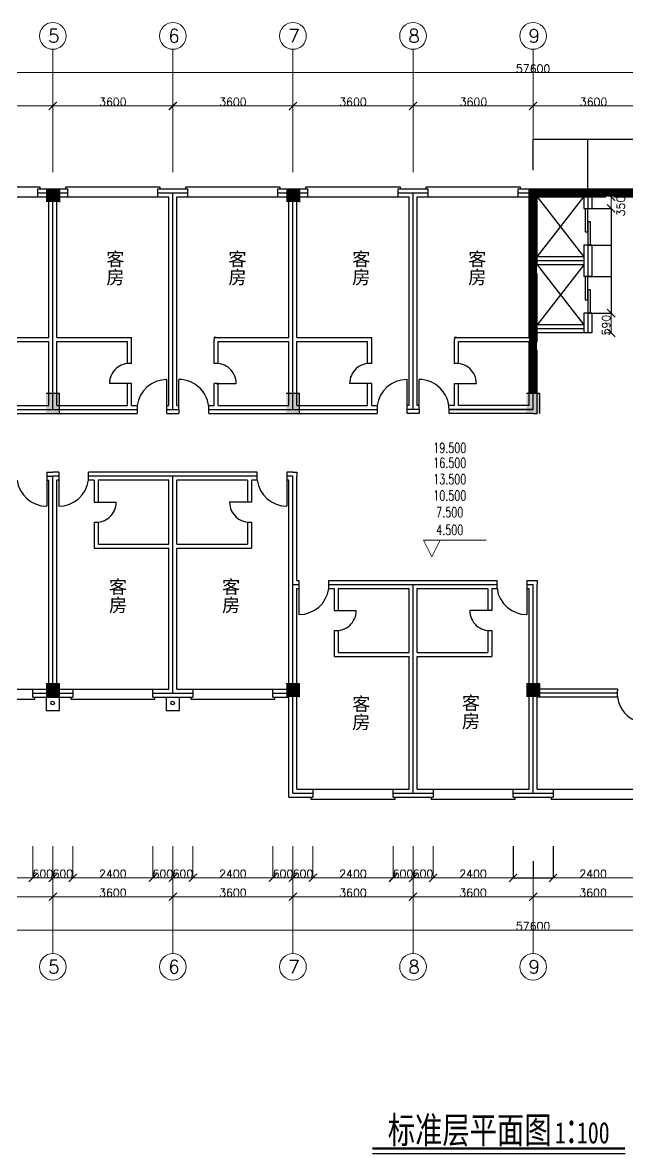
# Model space of a CAD drawing. Header units: millimetres. Extents: x 765 to 67395, y 687 to 34589.
# Drawn here: x 18935 to 37067, y 687 to 34589 of the extents above; entities that cross this region are included whole.
import ezdxf
from ezdxf.enums import TextEntityAlignment as Align

# ---------------------------------------------------------------- set-up
doc = ezdxf.new("R2010")
doc.units = ezdxf.units.MM
for name, color, linetype in [('PUB_DIM', 3, 'Continuous'), ('PUB_TEXT', 7, 'Continuous'), ('WALL', 2, 'Continuous'), ('WINDOW', 4, 'Continuous')]:
    doc.layers.add(name, color=color, linetype=linetype)
doc.layers.add('txt', color=5, linetype='Continuous', lineweight=35, plot=False)
doc.layers.add('标注', color=3, linetype='Continuous', lineweight=0, plot=False)
doc.styles.add('-宋体', font='', dxfattribs={"width": 0.75})
doc.styles.add('DIM_FONT', font='SIMPLEX.shx', dxfattribs={"width": 0.7})
doc.styles.get("Standard").update_dxf_attribs({"font": 'txt', "bigfont": 'gbcbig.shx'})
doc.styles.get('-宋体').set_extended_font_data('SimSun')
doc.dimstyles.new('ISO-25', dxfattribs={"dimtxt": 2.5, "dimasz": 2.5, "dimexe": 1.25, "dimexo": 0.625, "dimtad": 1, "dimtxsty": 'Standard', "dimcen": 2.5, "dimadec": 0, "dimazin": 0, "dimtfac": 1, "dimtmove": 0, "dimatfit": 3, "dimfxl": 1, "dimarcsym": 0})

# ---------------------------------------------------------------- blocks, each defined once
blk = doc.blocks.new('_ArchTick')
at = {"color": 0, "linetype": 'ByBlock', "const_width": 0.15}
blk.add_lwpolyline([(-0.5, -0.5), (0.5, 0.5)], dxfattribs=at)
blk = doc.blocks.new('*D28')
at = {"layer": 'Defpoints', "color": 0}
for p in [(35880, 26979), (35880, 25879), (36581, 25879)]:
    blk.add_point(p, dxfattribs=at)
at = {"layer": '标注', "color": 0, "lineweight": -2}
for p, q in [((35881, 26979), (36582, 26979)), ((36581, 26977), (36581, 25882)), ((35881, 25879), (36582, 25879))]:
    blk.add_line(p, q, dxfattribs=at)
at = {"layer": '标注', "color": 0}
for points in [[(36580, 26977), (36581, 26977), (36581, 26979)], [(36580, 25882), (36581, 25882), (36581, 25879)]]:
    blk.add_solid(points, dxfattribs=at)
at = {"layer": '标注', "color": 0, "insert": (36579, 26429), "char_height": 2.5, "attachment_point": 5, "rotation": 90}
blk.add_mtext('1100', dxfattribs=at)
blk = doc.blocks.new('*D29')
at = {"layer": 'Defpoints', "color": 0}
for p in [(35880, 27919), (35880, 26979), (36581, 26979)]:
    blk.add_point(p, dxfattribs=at)
at = {"layer": '标注', "color": 0, "lineweight": -2}
for p, q in [((35881, 27919), (36582, 27919)), ((36581, 27917), (36581, 26982)), ((35881, 26979), (36582, 26979))]:
    blk.add_line(p, q, dxfattribs=at)
at = {"layer": '标注', "color": 0}
for points in [[(36580, 27917), (36581, 27917), (36581, 27919)], [(36580, 26982), (36581, 26982), (36581, 26979)]]:
    blk.add_solid(points, dxfattribs=at)
at = {"layer": '标注', "color": 0, "insert": (36579, 27449), "char_height": 2.5, "attachment_point": 5, "rotation": 90}
blk.add_mtext('940', dxfattribs=at)
blk = doc.blocks.new('*D30')
at = {"layer": 'Defpoints', "color": 0}
for p in [(36000, 29019), (36000, 27919), (36581, 27919)]:
    blk.add_point(p, dxfattribs=at)
at = {"layer": '标注', "color": 0, "lineweight": -2}
for p, q in [((36001, 29019), (36582, 29019)), ((36581, 29017), (36581, 27922)), ((36001, 27919), (36582, 27919))]:
    blk.add_line(p, q, dxfattribs=at)
at = {"layer": '标注', "color": 0}
for points in [[(36580, 29017), (36581, 29017), (36581, 29019)], [(36580, 27922), (36581, 27922), (36581, 27919)]]:
    blk.add_solid(points, dxfattribs=at)
at = {"layer": '标注', "color": 0, "insert": (36579, 28469), "char_height": 2.5, "attachment_point": 5, "rotation": 90}
blk.add_mtext('1100', dxfattribs=at)
blk = doc.blocks.new('*D31')
at = {"layer": 'Defpoints', "color": 0}
for p in [(35880, 31092), (34240, 30169), (35880, 29369)]:
    blk.add_point(p, dxfattribs=at)
at = {"layer": '标注', "color": 0, "lineweight": -2}
for p, q in [((34240, 30170), (34240, 31093)), ((34243, 31092), (35878, 31092)), ((35880, 29370), (35880, 31093))]:
    blk.add_line(p, q, dxfattribs=at)
at = {"layer": '标注', "color": 0}
for points in [[(34243, 31092), (34243, 31091), (34240, 31092)], [(35878, 31092), (35878, 31091), (35880, 31092)]]:
    blk.add_solid(points, dxfattribs=at)
at = {"layer": '标注', "color": 0, "insert": (35060, 31094), "char_height": 2.5, "attachment_point": 5}
blk.add_mtext('1640', dxfattribs=at)
blk = doc.blocks.new('*D32')
at = {"layer": 'Defpoints', "color": 0}
for p in [(37840, 31093), (35880, 29869), (37840, 29989)]:
    blk.add_point(p, dxfattribs=at)
at = {"layer": '标注', "color": 0, "lineweight": -2}
for p, q in [((35880, 29870), (35880, 31094)), ((35883, 31093), (37838, 31093)), ((37840, 29990), (37840, 31094))]:
    blk.add_line(p, q, dxfattribs=at)
at = {"layer": '标注', "color": 0}
for points in [[(35883, 31094), (35883, 31093), (35880, 31093)], [(37838, 31094), (37838, 31093), (37840, 31093)]]:
    blk.add_solid(points, dxfattribs=at)
at = {"layer": '标注', "color": 0, "insert": (36860, 31095), "char_height": 2.5, "attachment_point": 5}
blk.add_mtext('1960', dxfattribs=at)
blk = doc.blocks.new('*D41')
at = {"layer": 'Defpoints', "color": 0}
for p in [(33640, 9894), (34240, 8948), (34240, 8948)]:
    blk.add_point(p, dxfattribs=at)
at = {"layer": '标注', "color": 0, "lineweight": -2}
for p, q in [((33640, 9894), (33640, 8947)), ((33643, 8948), (34238, 8948)), ((34240, 8949), (34240, 8949))]:
    blk.add_line(p, q, dxfattribs=at)
at = {"layer": '标注', "color": 0}
for points in [[(33643, 8949), (33643, 8948), (33640, 8948)], [(34238, 8949), (34238, 8948), (34240, 8948)]]:
    blk.add_solid(points, dxfattribs=at)
at = {"layer": '标注', "color": 0, "insert": (33940, 8950), "char_height": 2.5, "attachment_point": 5}
blk.add_mtext('600', dxfattribs=at)
blk = doc.blocks.new('*D42')
at = {"layer": 'Defpoints', "color": 0}
for p in [(34840, 9894), (34240, 9448), (34840, 8948)]:
    blk.add_point(p, dxfattribs=at)
at = {"layer": '标注', "color": 0, "lineweight": -2}
for p, q in [((34840, 9894), (34840, 8947)), ((34240, 9448), (34240, 8947)), ((34243, 8948), (34838, 8948))]:
    blk.add_line(p, q, dxfattribs=at)
at = {"layer": '标注', "color": 0}
for points in [[(34243, 8949), (34243, 8948), (34240, 8948)], [(34838, 8949), (34838, 8948), (34840, 8948)]]:
    blk.add_solid(points, dxfattribs=at)
at = {"layer": '标注', "color": 0, "insert": (34540, 8950), "char_height": 2.5, "attachment_point": 5}
blk.add_mtext('600', dxfattribs=at)

msp = doc.modelspace()

# ---------------------------------------------------------------- hatches: boundary and pattern name
for points in [[(20040.185, 29609.397), (19640.185, 29609.397), (19640.185, 29209.397), (20040.185, 29209.397)], [(27240.185, 29609.397), (26840.185, 29609.397), (26840.185, 29209.397), (27240.185, 29209.397)], [(20040.185, 23469.397), (19640.185, 23469.397), (19640.185, 22869.397), (19880.185, 22869.397), (20040.185, 22869.397)], [(27240.185, 23469.397), (26840.185, 23469.397), (26840.185, 22869.397), (27080.185, 22869.397), (27240.185, 22869.397)], [(34440.185, 23469.397), (34040.185, 23469.397), (34040.185, 22869.397), (34280.185, 22869.397), (34440.185, 22869.397)], [(20040.185, 14769.397), (19640.185, 14769.397), (19640.185, 14369.397), (20040.185, 14369.397)], [(27240.185, 14769.397), (26840.185, 14769.397), (26840.185, 14369.397), (27240.185, 14369.397)], [(34440.185, 14769.397), (34040.185, 14769.397), (34040.185, 14369.397), (34440.185, 14369.397)]]:
    msp.add_hatch(color=256).paths.add_polyline_path(points)
h = msp.add_hatch(color=256)
h.paths.add_polyline_path([(34440.185, 29609.397), (34120.185, 29609.397), (34120.185, 29369.397), (34360.185, 29369.397), (34440.185, 29369.397)])
h.paths.add_polyline_path([(34360.185, 29369.397), (34120.185, 29369.397), (34120.185, 29209.397), (34360.185, 29209.397)])

# ---------------------------------------------------------------- linework, layer by layer
for p, q in [((20040.185, 29609.397), (20040.185, 29209.397)), ((27240.185, 29609.397), (27240.185, 29209.397)), ((34120.185, 29369.397), (34120.185, 29609.397)), ((34440.185, 29489.397), (34440.185, 29609.397)), ((34440.185, 29609.397), (34440.185, 29369.397)), ((34120.185, 29369.397), (34360.185, 29369.397)), ((34360.185, 29209.397), (34120.185, 29209.397)), ((34360.185, 29209.397), (34120.185, 29209.397)), ((34360.185, 27309.397), (34360.185, 29369.397)), ((34360.185, 27569.397), (35760.185, 29369.397)), ((34360.185, 29369.397), (35760.185, 27569.397)), ((35760.185, 29369.397), (35760.185, 29019.397)), ((35760.185, 29369.397), (35760.185, 29019.397)), ((35880.185, 29369.397), (35880.185, 29019.397)), ((36000.185, 29369.397), (36000.185, 29019.397)), ((36660.185, 29369.397), (37720.185, 29369.397)), ((35760.185, 29019.397), (35800.185, 29019.397)), ((35760.185, 29019.397), (36000.185, 29019.397)), ((35800.185, 29019.397), (35800.185, 28319.397)), ((35880.185, 28319.397), (35880.185, 29019.397)), ((35880.185, 28619.397), (35880.185, 27919.397)), ((35960.185, 28619.397), (35880.185, 28619.397)), ((35960.185, 27919.397), (35960.185, 28619.397)), ((35800.185, 28319.397), (35880.185, 28319.397)), ((35760.185, 27919.397), (35760.185, 26979.397)), ((36000.185, 27919.397), (35760.185, 27919.397)), ((35880.185, 27919.397), (35880.185, 26979.397)), ((36000.185, 27919.397), (35960.185, 27919.397)), ((36000.185, 27919.397), (36000.185, 26979.397)), ((35760.185, 27569.397), (34360.185, 27569.397)), ((35760.185, 27569.397), (35760.185, 27449.397)), ((35760.185, 27449.397), (34360.185, 27449.397)), ((34360.185, 27329.397), (35760.185, 25529.397)), ((35760.185, 27329.397), (34360.185, 25529.397)), ((35760.185, 27329.397), (34360.185, 27329.397)), ((36000.185, 26979.397), (35760.185, 26979.397)), ((35800.185, 26979.397), (35800.185, 26279.397)), ((35880.185, 26279.397), (35880.185, 26979.397)), ((35960.185, 26579.397), (35880.185, 26579.397)), ((35880.185, 26579.397), (35880.185, 25879.397)), ((35960.185, 25879.397), (35960.185, 26579.397)), ((35800.185, 26279.397), (35880.185, 26279.397)), ((35760.185, 25879.397), (35760.185, 25289.397)), ((36000.185, 25879.397), (35760.185, 25879.397)), ((35880.185, 25879.397), (35880.185, 25289.397)), ((36000.185, 25879.397), (36000.185, 25289.397)), ((35760.185, 25529.397), (34360.185, 25529.397)), ((24740.185, 25149.397), (24680.185, 25149.397)), ((24680.185, 25149.397), (24740.185, 25149.397)), ((24680.185, 25149.397), (24680.185, 25089.397)), ((35760.185, 25409.397), (34360.185, 25409.397)), ((36000.185, 25289.397), (34360.185, 25289.397)), ((22200.185, 23769.397), (21540.185, 23769.397)), ((23260.185, 22869.397), (23260.185, 23889.397)), ((23620.185, 22989.397), (23620.185, 23889.397)), ((24800.185, 23769.397), (24680.185, 23769.397)), ((24740.185, 23769.397), (25340.185, 23769.397)), ((29400.185, 23769.397), (28740.185, 23769.397)), ((30460.185, 22869.397), (30460.185, 23889.397)), ((30820.185, 22989.397), (30820.185, 23889.397)), ((31880.185, 23769.397), (32540.185, 23769.397)), ((20040.185, 23469.397), (19640.185, 23469.397)), ((20040.185, 22869.397), (20040.185, 23469.397)), ((27240.185, 23469.397), (26840.185, 23469.397)), ((27240.185, 22869.397), (27240.185, 23469.397)), ((34440.185, 23469.397), (34040.185, 23469.397)), ((34360.185, 23469.397), (34120.185, 23469.397)), ((34440.185, 22869.397), (34440.185, 23469.397)), ((22368.221, 23109.397), (22368.221, 22869.397)), ((29568.221, 23109.397), (29568.221, 22869.397)), ((31880.185, 23109.397), (31712.149, 23109.397)), ((23620.185, 22989.397), (23620.185, 22869.397)), ((24520.185, 22869.397), (24520.185, 22989.397)), ((30820.185, 22989.397), (30820.185, 22869.397)), ((31720.185, 22869.397), (31720.185, 22989.397)), ((34240.185, 22869.397), (34360.185, 22869.397)), ((34360.185, 22869.397), (34360.185, 22989.397)), ((19660.185, 21109.397), (19660.185, 20089.397)), ((20020.185, 21109.397), (20020.185, 20089.397)), ((20912.149, 20869.397), (20912.149, 21109.397)), ((25968.221, 20869.397), (25968.221, 21109.397)), ((26860.185, 21109.397), (26860.185, 20089.397)), ((21080.185, 20209.397), (21740.185, 20209.397)), ((25800.185, 20209.397), (25140.185, 20209.397)), ((27220.185, 17859.397), (27220.185, 16839.397)), ((28112.149, 17619.397), (28112.149, 17859.397)), ((33158.221, 17619.397), (33158.221, 17859.397)), ((34050.185, 17859.397), (34050.185, 16839.397)), ((27160.185, 17619.397), (27220.185, 17619.397)), ((28280.185, 16959.397), (28940.185, 16959.397)), ((33000.185, 16959.397), (32340.185, 16959.397)), ((34420.185, 14609.397), (34420.185, 14489.397))]:
    msp.add_line(p, q)
at = {"color": 0, "linetype": 'ByBlock', "const_width": 36}
for points in [[(30760.185, 32210.647), (30520.185, 31970.647)], [(34360.185, 32210.647), (34120.185, 31970.647)]]:
    msp.add_lwpolyline(points, dxfattribs=at)
at = {"const_width": 240}
for points in [[(34440.185, 29489.397), (37960.185, 29489.397)], [(34240.185, 29209.397), (34240.185, 23469.397)]]:
    msp.add_lwpolyline(points, dxfattribs=at)
for centre, radius, start, end in [((22140.185, 23769.397), 600, 84.2608295, 180), ((24740.185, 23769.397), 600, 0, 95.7391705), ((29340.185, 23769.397), 600, 84.2608295, 180), ((31940.185, 23769.397), 600, 0, 95.7391705), ((23260.185, 22989.397), 900, 90, 172.3377443), ((23620.185, 22989.397), 900, 0, 90), ((30460.185, 22989.397), 900, 90, 172.3377443), ((30820.185, 22989.397), 900, 0, 90), ((19660.185, 20989.397), 900, 187.6622557, 270), ((20020.185, 20989.397), 900, 270, 352.3377443), ((26860.185, 20989.397), 900, 187.6622557, 270), ((21140.185, 20209.397), 600, 264.2608295, 0), ((25740.185, 20209.397), 600, 180, 275.7391705), ((27220.185, 17739.397), 900, 270, 352.3377443), ((34050.185, 17739.397), 900, 187.6622557, 270), ((28340.185, 16959.397), 600, 264.2608295, 0), ((32940.185, 16959.397), 600, 180, 275.7391705), ((37660.185, 14489.397), 900, 172.3377443, 270)]:
    msp.add_arc(centre, radius, start, end)
at = {"layer": 'PUB_TEXT', "const_width": 70}
msp.add_lwpolyline([(29422.068, 836.501), (36996.6, 836.501)], dxfattribs=at)
at = {"layer": 'PUB_TEXT'}
msp.add_lwpolyline([(29422.068, 686.501), (36996.6, 686.501)], dxfattribs=at)
at = {"layer": 'WALL'}
for p, q in [((19390.185, 29609.397), (20290.185, 29609.397)), ((22990.185, 29609.397), (23890.185, 29609.397)), ((26590.185, 29609.397), (27490.185, 29609.397)), ((30190.185, 29609.397), (31090.185, 29609.397)), ((33790.185, 29609.397), (38890.185, 29609.397)), ((18640.185, 29369.397), (19720.185, 29369.397)), ((19390.185, 29489.397), (20290.185, 29489.397)), ((19720.185, 25149.397), (19720.185, 29369.397)), ((19840.185, 22989.397), (19840.185, 29489.397)), ((19960.185, 29369.397), (22240.185, 29369.397)), ((19960.185, 25149.397), (19960.185, 29369.397)), ((22240.185, 29369.397), (23320.185, 29369.397)), ((22990.185, 29489.397), (23890.185, 29489.397)), ((23320.185, 23109.397), (23320.185, 29369.397)), ((23440.185, 22989.397), (23440.185, 29489.397)), ((23560.185, 23109.397), (23560.185, 29369.397)), ((23560.185, 29369.397), (25840.185, 29369.397)), ((25840.185, 29369.397), (26920.185, 29369.397)), ((26590.185, 29489.397), (27490.185, 29489.397)), ((26920.185, 25149.397), (26920.185, 29369.397)), ((27040.185, 22989.397), (27040.185, 29489.397)), ((27160.185, 29369.397), (30520.185, 29369.397)), ((27160.185, 25149.397), (27160.185, 29369.397)), ((30190.185, 29489.397), (31090.185, 29489.397)), ((30520.185, 23109.397), (30520.185, 29369.397)), ((30640.185, 22989.397), (30640.185, 29489.397)), ((30760.185, 23109.397), (30760.185, 29369.397)), ((30760.185, 29369.397), (34120.185, 29369.397)), ((33790.185, 29489.397), (34120.185, 29489.397)), ((34120.185, 25149.397), (34120.185, 29369.397)), ((34240.185, 22989.397), (34240.185, 29209.397)), ((34360.185, 29369.397), (36420.185, 29369.397)), ((34440.185, 29489.397), (36540.185, 29489.397)), ((34440.185, 29489.397), (38890.185, 29489.397)), ((34360.185, 25009.397), (34360.185, 27069.397)), ((17540.185, 25149.397), (19720.185, 25149.397)), ((19960.185, 25149.397), (22200.185, 25149.397)), ((22200.185, 24366.39), (22200.185, 25149.397)), ((24680.185, 24366.39), (24680.185, 25089.397)), ((24740.185, 25149.397), (26920.185, 25149.397)), ((27160.185, 25149.397), (29400.185, 25149.397)), ((29400.185, 24366.39), (29400.185, 25149.397)), ((31880.185, 25149.397), (31880.185, 25089.397)), ((31880.185, 25149.397), (31940.185, 25149.397)), ((31940.185, 25149.397), (31880.185, 25149.397)), ((31880.185, 24366.39), (31880.185, 25089.397)), ((31940.185, 25149.397), (34120.185, 25149.397)), ((17600.185, 25029.397), (19720.185, 25029.397)), ((19720.185, 23109.397), (19720.185, 25029.397)), ((19960.185, 23109.397), (19960.185, 25029.397)), ((19960.185, 25029.397), (22080.185, 25029.397)), ((22080.185, 24366.39), (22080.185, 25029.397)), ((24800.185, 25029.397), (26920.185, 25029.397)), ((24800.185, 24366.39), (24800.185, 25029.397)), ((26920.185, 23109.397), (26920.185, 25029.397)), ((27160.185, 23109.397), (27160.185, 25029.397)), ((27160.185, 25029.397), (29280.185, 25029.397)), ((29280.185, 24366.39), (29280.185, 25029.397)), ((32000.185, 25029.397), (34120.185, 25029.397)), ((32000.185, 24366.39), (32000.185, 25029.397)), ((34120.185, 23109.397), (34120.185, 25029.397)), ((34360.185, 22989.397), (34360.185, 24769.397)), ((22080.185, 23109.397), (22080.185, 23769.397)), ((22200.185, 23109.397), (22200.185, 23769.397)), ((24680.185, 23109.397), (24680.185, 23769.397)), ((24800.185, 23109.397), (24800.185, 23769.397)), ((29280.185, 23109.397), (29280.185, 23769.397)), ((29400.185, 23109.397), (29400.185, 23769.397)), ((31880.185, 23109.397), (31880.185, 23769.397)), ((32000.185, 23109.397), (32000.185, 23769.397)), ((17600.185, 23109.397), (19720.185, 23109.397)), ((19960.185, 23109.397), (22080.185, 23109.397)), ((22200.185, 23109.397), (22368.221, 23109.397)), ((23260.185, 23109.397), (23320.185, 23109.397)), ((23560.185, 23109.397), (23620.185, 23109.397)), ((24512.149, 23109.397), (24680.185, 23109.397)), ((24800.185, 23109.397), (26920.185, 23109.397)), ((27160.185, 23109.397), (29280.185, 23109.397)), ((29400.185, 23109.397), (29568.221, 23109.397)), ((30520.185, 23109.397), (30460.185, 23109.397)), ((30820.185, 23109.397), (30760.185, 23109.397)), ((34120.185, 23109.397), (32000.185, 23109.397)), ((17320.185, 22989.397), (22368.221, 22989.397)), ((17320.185, 22869.397), (22368.221, 22869.397)), ((23260.185, 22989.397), (23620.185, 22989.397)), ((23260.185, 22869.397), (23620.185, 22869.397)), ((24520.185, 22989.397), (29568.221, 22989.397)), ((24520.185, 22869.397), (29568.221, 22869.397)), ((30820.185, 22989.397), (30460.185, 22989.397)), ((30820.185, 22869.397), (30460.185, 22869.397)), ((31720.185, 22989.397), (34240.185, 22989.397)), ((34240.185, 22989.397), (31720.185, 22989.397)), ((34240.185, 22869.397), (31720.185, 22869.397)), ((19660.185, 21109.397), (19840.185, 21109.397)), ((20020.185, 21109.397), (19840.185, 21109.397)), ((25968.221, 21109.397), (20912.149, 21109.397)), ((27040.185, 21109.397), (26860.185, 21109.397)), ((27040.185, 21109.397), (27160.185, 21109.397)), ((27160.185, 21109.397), (27160.185, 20989.397)), ((19660.185, 20989.397), (19840.185, 20989.397)), ((19660.185, 20869.397), (19720.185, 20869.397)), ((19720.185, 14609.397), (19720.185, 20869.397)), ((19840.185, 14489.397), (19840.185, 20989.397)), ((20020.185, 20989.397), (19840.185, 20989.397)), ((19960.185, 14609.397), (19960.185, 20869.397)), ((20020.185, 20869.397), (19960.185, 20869.397)), ((25968.221, 20989.397), (20912.149, 20989.397)), ((21080.185, 20869.397), (20912.149, 20869.397)), ((21080.185, 20869.397), (21080.185, 20209.397)), ((23320.185, 20869.397), (21200.185, 20869.397)), ((21200.185, 20869.397), (21200.185, 20209.397)), ((23320.185, 18949.397), (23320.185, 20869.397)), ((23440.185, 14489.397), (23440.185, 20989.397)), ((23560.185, 18949.397), (23560.185, 20869.397)), ((25680.185, 20869.397), (23560.185, 20869.397)), ((25680.185, 20869.397), (25680.185, 20209.397)), ((25968.221, 20869.397), (25800.185, 20869.397)), ((25800.185, 20869.397), (25800.185, 20209.397)), ((27040.185, 20989.397), (26860.185, 20989.397)), ((26920.185, 20869.397), (26860.185, 20869.397)), ((26920.185, 14609.397), (26920.185, 20869.397)), ((27040.185, 14489.397), (27040.185, 20989.397)), ((27160.185, 17859.397), (27160.185, 20989.397)), ((21080.185, 19612.405), (21080.185, 18829.397)), ((21200.185, 19612.405), (21200.185, 18949.397)), ((25680.185, 19612.405), (25680.185, 18949.397)), ((25800.185, 19612.405), (25800.185, 18829.397)), ((21080.185, 18829.397), (23320.185, 18829.397)), ((21200.185, 18949.397), (23320.185, 18949.397)), ((23320.185, 14609.397), (23320.185, 18829.397)), ((23560.185, 18949.397), (25680.185, 18949.397)), ((23560.185, 14609.397), (23560.185, 18829.397)), ((23560.185, 18829.397), (25800.185, 18829.397)), ((27040.185, 17739.397), (27220.185, 17739.397)), ((27160.185, 17859.397), (27220.185, 17859.397)), ((28112.149, 17859.397), (33158.221, 17859.397)), ((28112.149, 17739.397), (33158.221, 17739.397)), ((30640.185, 11489.397), (30640.185, 17739.397)), ((34050.185, 17859.397), (34240.185, 17859.397)), ((34050.185, 17739.397), (34240.185, 17739.397)), ((34240.185, 17859.397), (34360.185, 17859.397)), ((34240.185, 11489.397), (34240.185, 17739.397)), ((34360.185, 17859.397), (34360.185, 17739.397)), ((34360.185, 14609.397), (34360.185, 17739.397)), ((27160.185, 14489.397), (27160.185, 17619.397)), ((27160.185, 17619.397), (27220.185, 17619.397)), ((28112.149, 17619.397), (28280.185, 17619.397)), ((28280.185, 17619.397), (28280.185, 16959.397)), ((28400.185, 17619.397), (30520.185, 17619.397)), ((28400.185, 17619.397), (28400.185, 16959.397)), ((30520.185, 15699.397), (30520.185, 17619.397)), ((30760.185, 17619.397), (32880.185, 17619.397)), ((30760.185, 15699.397), (30760.185, 17619.397)), ((32880.185, 17619.397), (32880.185, 16959.397)), ((33000.185, 17619.397), (33158.221, 17619.397)), ((33000.185, 17619.397), (33000.185, 16959.397)), ((34050.185, 17619.397), (34120.185, 17619.397)), ((34120.185, 11609.397), (34120.185, 17619.397)), ((26920.185, 14609.397), (26920.185, 16989.397)), ((27040.185, 11489.397), (27040.185, 16989.397)), ((27160.185, 11609.397), (27160.185, 16989.397)), ((28280.185, 16362.405), (28280.185, 15579.397)), ((28400.185, 16362.405), (28400.185, 15699.397)), ((32880.185, 16362.405), (32880.185, 15699.397)), ((33000.185, 16362.405), (33000.185, 15579.397)), ((28400.185, 15699.397), (30520.185, 15699.397)), ((30760.185, 15699.397), (32880.185, 15699.397)), ((28280.185, 15579.397), (30520.185, 15579.397)), ((30520.185, 11609.397), (30520.185, 15579.397)), ((30760.185, 11609.397), (30760.185, 15579.397)), ((30760.185, 15579.397), (33000.185, 15579.397)), ((16360.185, 14609.397), (19720.185, 14609.397)), ((20040.185, 14769.397), (19640.185, 14769.397)), ((19960.185, 14609.397), (23320.185, 14609.397)), ((20040.185, 14369.397), (20040.185, 14769.397)), ((23560.185, 14609.397), (26920.185, 14609.397)), ((27240.185, 14769.397), (26840.185, 14769.397)), ((27240.185, 14369.397), (27240.185, 14769.397)), ((34440.185, 14769.397), (34040.185, 14769.397)), ((34360.185, 14609.397), (34420.185, 14609.397)), ((34440.185, 14369.397), (34440.185, 14769.397)), ((36768.221, 14609.397), (34440.185, 14609.397)), ((19240.185, 14489.397), (20440.185, 14489.397)), ((19240.185, 14489.397), (20440.185, 14489.397)), ((19240.185, 14369.397), (20440.185, 14369.397)), ((19640.185, 14369.397), (19640.185, 13969.397)), ((20040.185, 13969.397), (20040.185, 14369.397)), ((22840.185, 14489.397), (24040.185, 14489.397)), ((22840.185, 14489.397), (24040.185, 14489.397)), ((22840.185, 14369.397), (24040.185, 14369.397)), ((23240.185, 14369.397), (23240.185, 13969.397)), ((23640.185, 13969.397), (23640.185, 14369.397)), ((26440.185, 14489.397), (27040.185, 14489.397)), ((26440.185, 14489.397), (27040.185, 14489.397)), ((26440.185, 14369.397), (26920.185, 14369.397)), ((26920.185, 11369.397), (26920.185, 14369.397)), ((34420.185, 14489.397), (34240.185, 14489.397)), ((34360.185, 11609.397), (34360.185, 14369.397)), ((34420.185, 14369.397), (34360.185, 14369.397)), ((36760.185, 14489.397), (34440.185, 14489.397)), ((36768.221, 14369.397), (34440.185, 14369.397)), ((19640.185, 13969.397), (20040.185, 13969.397)), ((23240.185, 13969.397), (23640.185, 13969.397)), ((27160.185, 11609.397), (28240.185, 11609.397)), ((29440.185, 11609.397), (30520.185, 11609.397)), ((30760.185, 11609.397), (34120.185, 11609.397)), ((34360.185, 11609.397), (41320.185, 11609.397)), ((26920.185, 11369.397), (27640.185, 11369.397)), ((27040.185, 11489.397), (27640.185, 11489.397)), ((30040.185, 11489.397), (31240.185, 11489.397)), ((30040.185, 11369.397), (31240.185, 11369.397)), ((33640.185, 11489.397), (34840.185, 11489.397)), ((33640.185, 11369.397), (34840.185, 11369.397))]:
    msp.add_line(p, q, dxfattribs=at)
at = {"layer": 'WINDOW'}
for p, q in [((16630.185, 29669.397), (19450.185, 29669.397)), ((19390.185, 29369.397), (19390.185, 29609.397)), ((19450.185, 29669.397), (19450.185, 29609.397)), ((20230.185, 29669.397), (23050.185, 29669.397)), ((20230.185, 29609.397), (20230.185, 29669.397)), ((20290.185, 29369.397), (20290.185, 29609.397)), ((22990.185, 29369.397), (22990.185, 29609.397)), ((23050.185, 29669.397), (23050.185, 29609.397)), ((23830.185, 29669.397), (26650.185, 29669.397)), ((23830.185, 29609.397), (23830.185, 29669.397)), ((23890.185, 29369.397), (23890.185, 29609.397)), ((26590.185, 29369.397), (26590.185, 29609.397)), ((26650.185, 29669.397), (26650.185, 29609.397)), ((27430.185, 29669.397), (30250.185, 29669.397)), ((27430.185, 29609.397), (27430.185, 29669.397)), ((27490.185, 29369.397), (27490.185, 29609.397)), ((30190.185, 29369.397), (30190.185, 29609.397)), ((30250.185, 29669.397), (30250.185, 29609.397)), ((31030.185, 29669.397), (33850.185, 29669.397)), ((31030.185, 29609.397), (31030.185, 29669.397)), ((31090.185, 29369.397), (31090.185, 29609.397)), ((33790.185, 29369.397), (33790.185, 29609.397)), ((33850.185, 29669.397), (33850.185, 29609.397)), ((16690.185, 29369.397), (19390.185, 29369.397)), ((20290.185, 29369.397), (22990.185, 29369.397)), ((23890.185, 29369.397), (26590.185, 29369.397)), ((27490.185, 29369.397), (30190.185, 29369.397)), ((31090.185, 29369.397), (33790.185, 29369.397)), ((16840.185, 14609.397), (19240.185, 14609.397)), ((19240.185, 14369.397), (19240.185, 14609.397)), ((20440.185, 14609.397), (22840.185, 14609.397)), ((20440.185, 14609.397), (20440.185, 14369.397)), ((22840.185, 14369.397), (22840.185, 14609.397)), ((24040.185, 14609.397), (26440.185, 14609.397)), ((24040.185, 14609.397), (24040.185, 14369.397)), ((26440.185, 14369.397), (26440.185, 14609.397)), ((16780.185, 14309.397), (19300.185, 14309.397)), ((19300.185, 14309.397), (19300.185, 14369.397)), ((20380.185, 14369.397), (20380.185, 14309.397)), ((20380.185, 14309.397), (22900.185, 14309.397)), ((20980.185, 14309.397), (22300.185, 14309.397)), ((22900.185, 14309.397), (22900.185, 14369.397)), ((23980.185, 14369.397), (23980.185, 14309.397)), ((23980.185, 14309.397), (26500.185, 14309.397)), ((24580.185, 14309.397), (25900.185, 14309.397)), ((26500.185, 14309.397), (26500.185, 14369.397)), ((27640.185, 11609.397), (27640.185, 11369.397)), ((27640.185, 11609.397), (30040.185, 11609.397)), ((28240.185, 11609.397), (29440.185, 11609.397)), ((30040.185, 11369.397), (30040.185, 11609.397)), ((31240.185, 11609.397), (31240.185, 11369.397)), ((31240.185, 11609.397), (33640.185, 11609.397)), ((31840.185, 11609.397), (33040.185, 11609.397)), ((31840.185, 11609.397), (33040.185, 11609.397)), ((33640.185, 11369.397), (33640.185, 11609.397)), ((34840.185, 11609.397), (34840.185, 11369.397)), ((34840.185, 11609.397), (37240.185, 11609.397)), ((35440.185, 11609.397), (36640.185, 11609.397)), ((35440.185, 11609.397), (36640.185, 11609.397)), ((27580.185, 11369.397), (27580.185, 11309.397)), ((27580.185, 11309.397), (30100.185, 11309.397)), ((28180.185, 11309.397), (29500.185, 11309.397)), ((28180.185, 11309.397), (29500.185, 11309.397)), ((30100.185, 11309.397), (30100.185, 11369.397)), ((31180.185, 11369.397), (31180.185, 11309.397)), ((31180.185, 11309.397), (33700.185, 11309.397)), ((31780.185, 11309.397), (33100.185, 11309.397)), ((31780.185, 11309.397), (33100.185, 11309.397)), ((31780.185, 11309.397), (33100.185, 11309.397)), ((33700.185, 11309.397), (33700.185, 11369.397)), ((34780.185, 11369.397), (34780.185, 11309.397)), ((34780.185, 11309.397), (37300.185, 11309.397)), ((35380.185, 11309.397), (36700.185, 11309.397)), ((35380.185, 11309.397), (36700.185, 11309.397)), ((35380.185, 11309.397), (36700.185, 11309.397))]:
    msp.add_line(p, q, dxfattribs=at)
for centre in [(19831.786, 14189.397), (23431.786, 14189.397)]:
    msp.add_circle(centre, 55, dxfattribs=at)
at = {"layer": '标注'}
for p, q in [((19840.185, 30109.397), (19840.185, 33789.397)), ((19840.185, 30109.397), (19840.185, 33789.397)), ((23440.185, 30109.397), (23440.185, 33789.397)), ((23440.185, 30109.397), (23440.185, 33789.397)), ((27040.185, 30109.397), (27040.185, 33789.397)), ((27040.185, 30109.397), (27040.185, 33789.397)), ((30640.185, 30109.397), (30640.185, 33789.397)), ((30640.185, 30109.397), (30640.185, 33789.397)), ((34240.185, 30169.397), (34240.185, 33789.397)), ((34240.185, 30169.397), (34240.185, 33789.397)), ((5440.185, 33089.397), (63040.185, 33089.397)), ((16240.185, 32090.647), (19840.185, 32090.647)), ((19840.185, 32090.647), (23440.185, 32090.647)), ((23440.185, 32090.647), (27040.185, 32090.647)), ((27040.185, 32090.647), (30640.185, 32090.647)), ((30640.185, 32090.647), (34240.185, 32090.647)), ((34240.185, 32090.647), (37840.185, 32090.647)), ((36580.718, 29369.397), (36580.718, 29019.397)), ((36380.185, 29019.397), (36581.968, 29019.397)), ((36380.185, 25879.397), (36583.218, 25879.397)), ((36581.968, 25879.397), (36581.968, 25289.397)), ((36380.185, 25289.397), (36583.218, 25289.397)), ((30950.185, 19069.397), (31200.185, 18569.397)), ((32830.185, 19069.397), (30950.185, 19069.397)), ((31200.185, 18569.397), (31450.185, 19069.397)), ((19240.185, 9894.304), (19240.185, 8946.897)), ((19240.185, 9894.304), (19240.185, 8946.897)), ((19840.185, 9894.304), (19840.185, 8946.897)), ((19840.185, 9894.304), (19840.185, 8946.897)), ((20440.185, 9894.304), (20440.185, 8946.897)), ((20440.185, 9894.304), (20440.185, 8946.897)), ((22840.185, 9894.304), (22840.185, 8946.897)), ((22840.185, 9894.304), (22840.185, 8946.897)), ((23440.185, 9894.304), (23440.185, 8946.897)), ((23440.185, 9894.304), (23440.185, 8946.897)), ((24040.185, 9894.304), (24040.185, 8946.897)), ((24040.185, 9894.304), (24040.185, 8946.897)), ((26440.185, 9894.304), (26440.185, 8946.897)), ((26440.185, 9894.304), (26440.185, 8946.897)), ((27040.185, 9894.304), (27040.185, 8946.897)), ((27040.185, 9894.304), (27040.185, 8946.897)), ((27640.185, 9894.304), (27640.185, 8946.897)), ((27640.185, 9894.304), (27640.185, 8946.897)), ((30040.185, 9894.304), (30040.185, 8946.897)), ((30040.185, 9894.304), (30040.185, 8946.897)), ((30640.185, 9894.304), (30640.185, 8946.897)), ((30640.185, 9894.304), (30640.185, 8946.897)), ((31240.185, 9894.304), (31240.185, 8946.897)), ((31240.185, 9894.304), (31240.185, 8946.897)), ((33640.185, 9894.304), (33640.185, 8946.897)), ((33640.185, 9894.304), (33640.185, 8946.897)), ((34840.185, 9894.304), (34840.185, 8946.897)), ((34840.185, 9894.304), (34840.185, 8946.897)), ((16840.185, 8948.147), (19240.185, 8948.147)), ((19240.185, 8948.147), (19840.185, 8948.147)), ((19840.185, 8948.147), (19840.185, 6679.397)), ((19840.185, 8948.147), (20440.185, 8948.147)), ((20440.185, 8948.147), (22840.185, 8948.147)), ((22840.185, 8948.147), (23440.185, 8948.147)), ((23440.185, 8948.147), (23440.185, 6679.397)), ((23440.185, 8948.147), (24040.185, 8948.147)), ((24040.185, 8948.147), (26440.185, 8948.147)), ((26440.185, 8948.147), (27040.185, 8948.147)), ((27040.185, 8948.147), (27040.185, 6679.397)), ((27040.185, 8948.147), (27640.185, 8948.147)), ((27640.185, 8948.147), (30040.185, 8948.147)), ((30040.185, 8948.147), (30640.185, 8948.147)), ((30640.185, 8948.147), (30640.185, 6679.397)), ((30640.185, 8948.147), (31240.185, 8948.147)), ((31240.185, 8948.147), (33640.185, 8948.147)), ((33640.185, 8948.147), (34840.185, 8948.147)), ((34240.185, 8948.147), (34240.185, 6679.397)), ((34840.185, 8948.147), (37240.185, 8948.147)), ((16240.185, 8379.397), (19840.185, 8379.397)), ((19840.185, 8379.397), (23440.185, 8379.397)), ((23440.185, 8379.397), (27040.185, 8379.397)), ((27040.185, 8379.397), (30640.185, 8379.397)), ((30640.185, 8379.397), (34240.185, 8379.397)), ((34240.185, 8379.397), (37840.185, 8379.397)), ((5440.185, 7379.397), (63040.185, 7379.397))]:
    msp.add_line(p, q, dxfattribs=at)
for centre in [(19840.185, 34189.397), (23440.185, 34189.397), (27040.185, 34189.397), (30640.185, 34189.397), (34240.185, 34189.397), (19840.185, 6279.397), (23440.185, 6279.397), (27040.185, 6279.397), (30640.185, 6279.397), (34240.185, 6279.397)]:
    msp.add_circle(centre, 400, dxfattribs=at)

# ---------------------------------------------------------------- block references
at = {"layer": '标注', "xscale": 240, "yscale": 240, "zscale": 240}
for p, rotation in [((19840.185, 32090.647), 180), ((23440.185, 32090.647), 180), ((27040.185, 32090.647), 180), ((36580.718, 29369.397), 90), ((36580.718, 29019.397), 270), ((36581.968, 25879.397), 90), ((36581.968, 25289.397), 270), ((19240.185, 8948.147), 180), ((19840.185, 8948.147), 180), ((20440.185, 8948.147), 180), ((22840.185, 8948.147), 180), ((23440.185, 8948.147), 180), ((24040.185, 8948.147), 180), ((26440.185, 8948.147), 180), ((27040.185, 8948.147), 180), ((27640.185, 8948.147), 180), ((30040.185, 8948.147), 180), ((30640.185, 8948.147), 180), ((31240.185, 8948.147), 180), ((33640.185, 8948.147), 180), ((34840.185, 8948.147), 180), ((19840.185, 8380.647), 180), ((23440.185, 8380.647), 180), ((27040.185, 8380.647), 180), ((30640.185, 8380.647), 180), ((34240.185, 8380.647), 180)]:
    msp.add_blockref('_ArchTick', p, dxfattribs=dict(at, rotation=rotation))
for p in [(19840.185, 32090.647), (23440.185, 32090.647), (27040.185, 32090.647), (19240.185, 8948.147), (19840.185, 8948.147), (20440.185, 8948.147), (22840.185, 8948.147), (23440.185, 8948.147), (24040.185, 8948.147), (26440.185, 8948.147), (27040.185, 8948.147), (27640.185, 8948.147), (30040.185, 8948.147), (30640.185, 8948.147), (31240.185, 8948.147), (33640.185, 8948.147), (34840.185, 8948.147), (19840.185, 8380.647), (23440.185, 8380.647), (27040.185, 8380.647), (30640.185, 8380.647), (34240.185, 8380.647)]:
    msp.add_blockref('_ArchTick', p, dxfattribs=at)

# ---------------------------------------------------------------- texts
at = {"layer": 'PUB_DIM', "style": 'DIM_FONT', "width": 0.7}
for s, p in [('19.500', (31740.185, 21839.397)), ('16.500', (31740.185, 21389.397)), ('13.500', (31740.185, 20899.397)), ('10.500', (31740.185, 20409.397)), ('7.500', (31740.185, 19909.397)), ('4.500', (31740.185, 19379.397))]:
    msp.add_text(s, height=300, dxfattribs=at).set_placement(p, align=Align.MIDDLE)
at = {"layer": 'PUB_TEXT', "style": '-宋体', "width": 0.75}
for s, height, p in [('标准层平面图', 800, (29883.464, 986.501)), ('1', 640, (34895.696, 986.501)), ('：', 800, (35185.557, 986.501)), ('100', 640, (35554.883, 986.501))]:
    msp.add_text(s, height=height, dxfattribs=at).set_placement(p)
at = {"layer": 'txt', "char_height": 400, "width": 5808, "attachment_point": 1, "rotation": 270}
for insert in [(21910.185, 27779.397), (25570.185, 27779.397), (29280.185, 27779.397), (32760.185, 27779.397), (21990.185, 17949.397), (25380.185, 17949.397), (29280.185, 14439.397), (32570.185, 14469.397)]:
    msp.add_mtext('\\pt1200;{\\f@STZhongsong|b0|i0|c134|p2;客房}', dxfattribs=dict(at, insert=insert))
at = {"layer": '标注', "color": 7}
for p in [(32040.185, 32091.272), (35640.185, 32091.272)]:
    msp.add_text('3600', height=240, dxfattribs=at).set_placement(p)
at = {"layer": '标注', "char_height": 400, "width": 170, "attachment_point": 1}
for s, insert in [('5', (19700.185, 34389.397)), ('6', (23300.185, 34389.397)), ('7', (26900.185, 34389.397)), ('8', (30500.185, 34389.397)), ('9', (34100.185, 34389.397)), ('5', (19700.185, 6479.397)), ('6', (23300.185, 6479.397)), ('7', (26900.185, 6479.397)), ('8', (30500.185, 6479.397)), ('9', (34100.185, 6479.397))]:
    msp.add_mtext(s, dxfattribs=dict(at, insert=insert))
at = {"layer": '标注', "color": 7, "char_height": 240, "attachment_point": 5}
for s, insert in [('57600', (34240.185, 33210.022)), ('3600', (21640.185, 32211.272)), ('3600', (25240.185, 32211.272)), ('3600', (28840.185, 32211.272)), ('600', (19540.185, 9068.772)), ('600', (20140.185, 9068.772)), ('2400', (21640.185, 9068.772)), ('600', (23140.185, 9068.772)), ('600', (23740.185, 9068.772)), ('2400', (25240.185, 9068.772)), ('600', (26740.185, 9068.772)), ('600', (27340.185, 9068.772)), ('2400', (28840.185, 9068.772)), ('600', (30340.185, 9068.772)), ('600', (30940.185, 9068.772)), ('2400', (32440.185, 9068.772)), ('2400', (36040.185, 9068.772)), ('3600', (21640.185, 8501.272)), ('3600', (25240.185, 8501.272)), ('3600', (28840.185, 8501.272)), ('3600', (32440.185, 8501.272)), ('3600', (36040.185, 8501.272)), ('57600', (34240.185, 7500.022))]:
    msp.add_mtext(s, dxfattribs=dict(at, insert=insert))
at = {"layer": '标注', "color": 7, "char_height": 240, "attachment_point": 5, "rotation": 90}
for s, insert in [('350', (36869.56, 29088.862)), ('590', (36430.81, 25519.308))]:
    msp.add_mtext(s, dxfattribs=dict(at, insert=insert))

# ---------------------------------------------------------------- dimensions: what is measured, and where the dimension line sits
at = {"layer": '标注'}
for base, p1, p2, picture, middle in [((35880.185, 31091.897), (34240.185, 30169.397), (35880.185, 29369.397), '*D31', (35060.185, 31093.772)), ((37840.185, 31093.147), (35880.185, 29869.397), (37840.185, 29989.397), '*D32', (36860.185, 31095.022)), ((34240.185, 8948.147), (33640.185, 9894.304), (34240.185, 8948.147), '*D41', (33940.185, 8950.022)), ((34840.185, 8948.147), (34240.185, 9448.147), (34840.185, 9894.304), '*D42', (34540.185, 8950.022))]:
    dim = msp.add_linear_dim(base=base, p1=p1, p2=p2, dimstyle='ISO-25', dxfattribs=at)
    dim.commit()
    dim.dimension.update_dxf_attribs({"geometry": picture, "text_midpoint": middle})
for base, p1, p2, picture, middle in [((36580.718, 27919.397), (36000.185, 29019.397), (36000.185, 27919.397), '*D30', (36578.843, 28469.397)), ((36580.718, 26979.397), (35880.185, 27919.397), (35880.185, 26979.397), '*D29', (36578.843, 27449.397)), ((36580.718, 25879.397), (35880.185, 26979.397), (35880.185, 25879.397), '*D28', (36578.843, 26429.397))]:
    dim = msp.add_linear_dim(base=base, p1=p1, p2=p2, angle=90, dimstyle='ISO-25', dxfattribs=at)
    dim.commit()
    dim.dimension.update_dxf_attribs({"geometry": picture, "text_midpoint": middle})

doc.saveas('drawing.dxf')
